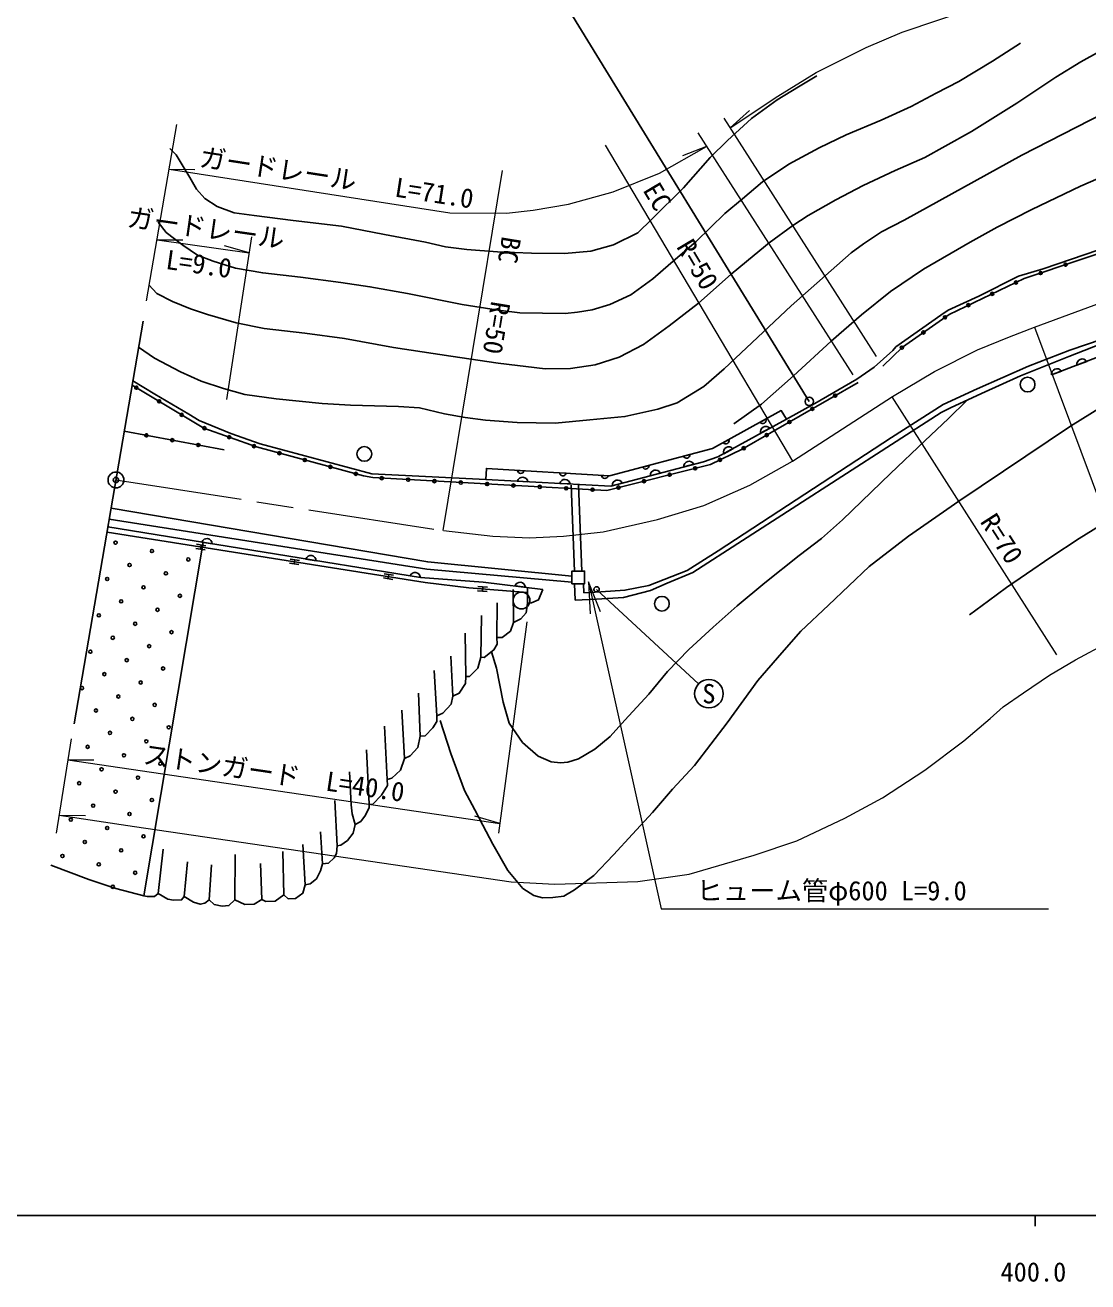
# Model space of a CAD drawing. Units: millimetres, scale not verified. Extents: x 40000 to 680000, y 20000 to 380000.
# Drawn here: x 372282 to 473008, y 198715 to 317746 of the extents above; entities that cross this region are included whole.
import ezdxf
from ezdxf.enums import TextEntityAlignment as Align

# ---------------------------------------------------------------- set-up
doc = ezdxf.new("R2010")
doc.units = ezdxf.units.MM
doc.header["$LTSCALE"] = 1000
doc.header["$PDMODE"] = 32
doc.header["$PDSIZE"] = 500
doc.linetypes.add('CHAIN', pattern=[18.5, 12, -1.5, 3.5, -1.5])
for name, color, linetype, lineweight in [('M-BGD', 7, 'Continuous', 25), ('M-BGD-EXST', 7, 'Continuous', 25), ('M-BMK', 2, 'CHAIN', 13), ('M-BMK-OTRS', 5, 'Continuous', 25), ('M-BMK-SRVR', 3, 'Continuous', 25), ('M-STR-HTXT', 7, 'Continuous', 13), ('M-STR-STRC', 7, 'Continuous', 25), ('M-TTL-BAND', 7, 'Continuous', 25)]:
    doc.layers.add(name, color=color, linetype=linetype, lineweight=lineweight)
doc.layers.add('M-OTRS', color=6, linetype='Continuous')
doc.styles.add('ＭＳ ゴシック', font='')
doc.styles.get('ＭＳ ゴシック').set_extended_font_data('MS Gothic')

# ---------------------------------------------------------------- blocks, each defined once
blk = doc.blocks.new('open_arrow')
at = {"color": 0, "linetype": 'Continuous', "lineweight": -2}
blk.add_lwpolyline([(7.5, 1.25), (0, 0), (7.5, -1.25)], dxfattribs=at)

msp = doc.modelspace()

# ---------------------------------------------------------------- linework, layer by layer
at = {"layer": 'M-BGD'}
for p, q in [((471970, 285534), (472895, 285889)), ((469571, 284613), (470496, 284968)), ((442491, 280428), (441943, 280126)), ((391153, 277533), (381679, 279278)), ((441992, 279085), (442859, 279564)), ((438987, 278498), (438439, 278196)), ((438490, 277152), (439357, 277631)), ((435283, 277069), (434678, 276908)), ((434705, 275904), (435663, 276156)), ((419561, 275539), (418937, 275577)), ((423554, 275296), (422929, 275334)), ((427547, 275053), (426922, 275091)), ((431416, 276044), (430812, 275883)), ((431521, 275066), (432479, 275318)), ((418952, 274543), (419941, 274492)), ((422946, 274336), (423936, 274285)), ((424354, 266038), (424042, 274177)), ((425054, 266038), (424742, 274203)), ((427926, 274121), (428884, 274373)), ((388459, 268188), (389348, 268048)), ((388519, 268573), (389408, 268433)), ((388903, 268118), (388964, 268503)), ((389024, 268785), (390002, 268626)), ((397349, 266789), (398238, 266649)), ((397410, 267174), (398299, 267034)), ((397794, 266719), (397854, 267104)), ((398895, 267180), (399873, 267021)), ((406300, 265775), (407190, 265635)), ((406684, 265320), (406745, 265705)), ((408765, 265575), (409743, 265416)), ((406240, 265390), (407129, 265250)), ((415201, 264566), (416098, 264498)), ((415620, 264143), (415649, 264532)), ((418571, 261155), (418541, 264280)), ((418715, 264628), (419698, 264507)), ((419883, 263005), (419892, 264483)), ((415171, 264178), (416068, 264109)), ((417006, 259751), (417035, 263018)), ((415468, 257873), (415522, 261817)), ((414063, 256064), (413975, 260172)), ((412809, 254176), (412640, 257975)), ((411289, 252316), (411053, 256605)), ((409725, 250394), (409561, 254465)), ((408243, 248271), (407974, 252860)), ((406601, 246299), (406334, 251354)), ((404885, 243972), (404645, 249119)), ((401844, 240008), (401650, 244308)), ((400465, 238303), (400273, 241326)), ((384887, 235506), (385371, 239686)), ((396810, 235358), (396706, 239477)), ((398836, 236317), (398594, 240144)), ((387342, 235211), (387688, 238494)), ((389732, 234901), (389958, 238199)), ((392169, 234896), (392185, 239208)), ((394711, 234938), (394607, 238350))]:
    msp.add_line(p, q, dxfattribs=at)
for points in [[(439452, 279974), (442085, 281832), (445116, 284530), (448679, 287825), (451539, 290309), (454305, 292520), (457425, 294621), (461861, 297198), (464406, 298613), (467702, 300272), (472303, 302485), (476150, 304179), (479856, 305810), (484450, 307849), (487844, 309533), (493418, 312163), (500726, 315468), (505202, 317258), (509119, 318712), (512395, 319608), (516447, 320525), (520543, 321018), (525388, 321535), (526955, 321692)], [(383993, 293137), (384754, 292329), (386243, 291568), (387966, 290877), (389571, 290349), (392273, 289550), (394945, 289023), (398801, 288566), (402568, 288052), (407198, 287226), (412634, 286386), (417111, 285737), (421571, 285202), (423981, 285226), (426319, 285557), (428587, 286312), (430902, 287492), (433334, 289263), (436107, 291420), (439201, 294158), (441374, 295952), (442815, 297133), (445038, 298754), (446490, 299706), (449132, 301205), (451702, 302561), (454749, 303988), (457558, 305201), (459491, 306279), (461990, 307683), (466259, 310344), (469963, 312804), (472352, 314260), (475865, 316219)], [(466609, 316034), (463964, 314336), (460785, 312420), (458626, 311305), (456272, 310044), (453403, 308757), (450103, 307351), (447555, 306138), (444668, 304586), (442155, 302899), (440287, 301299), (438588, 299892), (435871, 297249), (433493, 295211), (431770, 293708), (429675, 292196), (427709, 291274), (426011, 290789), (424628, 290546), (423463, 290425), (419168, 290498), (417124, 290740), (413702, 291298), (408510, 292316), (404956, 292965), (402203, 293379), (398379, 293865), (394798, 294279), (392210, 294718), (390115, 295376), (388605, 295960), (387241, 296909), (385658, 298102), (384878, 299076)], [(385984, 306062), (386610, 305473), (387162, 304504), (387898, 303314), (388537, 302198), (389322, 301315), (390488, 300579), (392096, 299978), (394002, 299712), (397696, 299245), (402254, 298693), (406341, 297920), (410224, 297183), (412114, 296753), (414152, 296508), (417041, 296274), (420269, 296151), (423392, 296101), (425908, 296322), (428043, 296935), (430355, 298080), (431693, 299368), (434691, 302328), (437195, 305223), (438840, 306818), (441129, 308912), (443559, 310678), (445583, 311911), (447308, 312933)], [(444439, 280437), (447128, 281921), (451117, 284210), (452742, 285336), (454534, 286942), (454818, 287262), (459084, 290289), (459771, 290754), (462671, 292064), (466425, 293969), (468771, 294670), (477935, 297798), (480763, 297814), (496451, 303504), (508577, 308137), (518244, 311709), (518989, 311932)], [(564548, 303747), (563512, 304119), (560913, 304918), (553400, 307421), (548467, 308925), (543458, 310619), (541563, 311217), (540249, 311674), (537963, 312131), (535392, 312531), (532173, 312778), (527221, 312832), (523103, 312334), (519986, 311665), (518246, 311054), (511204, 308376), (480696, 297449), (477817, 297389), (466963, 293734), (459865, 290351), (455430, 287245), (453586, 285460)], [(383043, 287253), (384542, 286202), (387008, 284896), (388974, 284033), (391088, 283317), (393104, 282769), (396070, 282337), (400451, 281905), (403133, 281746), (407662, 281621), (409662, 281484), (412026, 280939), (413987, 280585), (415907, 280324), (418908, 280097), (422505, 280039), (425789, 280358), (429131, 280676), (432252, 281371), (434093, 281961), (436594, 283506), (438549, 285187), (444900, 291167), (450582, 296165), (451736, 297038), (453442, 298160), (455595, 299281), (466756, 305421), (475822, 310070)], [(424354, 264838), (424424, 263293), (426444, 263366), (428994, 263525), (431558, 264187), (433148, 264904), (435562, 265893), (459091, 281063), (459972, 281504), (462933, 282842), (466609, 284544), (471199, 286368), (475005, 287858), (475965, 288132)], [(475859, 288507), (471283, 286967), (467394, 285457), (462505, 283307), (459302, 281829), (454394, 278697), (437961, 267970), (435045, 266080), (433567, 265512), (431407, 264678), (429136, 264215), (426835, 264071), (425244, 263979), (425205, 264838)], [(461776, 261892), (463577, 263228), (465297, 264470), (467180, 265779), (469497, 267363), (472171, 269108), (475746, 271318), (479239, 273500), (485335, 277194), (491394, 280904), (496197, 283577), (500082, 285611), (502849, 286898), (505342, 288158), (506637, 288668), (507139, 288890)], [(469571, 284613), (476804, 287390), (479331, 287390)], [(451232, 283899), (440228, 277577), (437250, 276138), (427426, 273673), (418211, 274159), (405243, 274889), (404340, 275060), (394209, 277790), (389229, 279583), (382425, 283642)], [(382497, 284060), (384567, 282805), (387801, 280886), (388772, 280295), (391791, 279077), (394556, 278077), (405146, 275256), (415947, 274698)], [(411627, 251874), (412629, 248773), (413940, 245242), (414907, 243438), (415659, 241978), (416604, 240175), (418022, 237662), (419462, 235987), (420493, 235300), (421309, 235085), (422297, 235107), (423329, 235257), (424338, 235858), (426186, 237190), (428034, 239165), (429846, 241124), (431737, 243185), (433649, 245375), (435711, 247630), (438807, 251676), (441729, 255670), (444007, 258290), (445811, 260352), (448432, 262799), (452269, 266464), (456007, 269341), (460776, 272648), (471369, 279750), (475273, 282207)], [(416474, 258385), (416968, 256845), (417601, 253611), (418150, 251617), (419433, 249806), (420899, 248503), (422141, 247974), (423036, 247873), (423708, 247934), (424746, 248239), (426294, 249175), (427719, 250355), (429124, 251902), (431383, 254364), (433155, 256521), (435178, 258603), (437478, 260719), (439759, 262754), (442385, 264931), (445631, 267525), (447748, 269112), (449764, 270883), (454288, 275285), (457546, 278358), (459791, 280504), (461533, 282209)], [(415947, 274698), (416001, 275756), (427655, 275046), (437425, 277637), (443949, 281232), (444439, 280437)], [(444439, 280437), (437935, 276846), (436571, 276394), (427792, 274086), (415947, 274698)], [(380433, 271991), (410443, 266911), (424104, 265559)], [(421358, 264301), (415710, 265000), (409749, 265415), (380132, 270231)], [(380257, 270963), (410357, 266216), (424104, 264973)], [(380043, 269710), (410211, 264962), (414341, 264436), (419889, 264014)], [(374732, 238175), (378312, 236823), (380884, 235966), (383546, 235270), (389144, 268766)], [(383546, 235270), (383856, 235220), (384550, 235224), (384887, 235506), (385807, 234947), (386357, 234855), (387116, 234892), (387342, 235211), (388232, 234663), (388879, 234477), (389322, 234575), (389732, 234901), (390207, 234444), (390971, 234309), (391591, 234356), (392169, 234896), (393113, 234468), (394003, 234496), (394711, 234938), (395097, 234728), (395973, 234784), (396810, 235358), (397224, 234981), (397923, 235027), (398589, 235516), (398836, 236317), (399314, 236412), (399887, 236887), (400278, 237660), (400465, 238303), (401021, 238372), (401578, 238877), (401802, 239274), (401844, 240008), (402219, 240067), (402832, 240525), (403374, 241217), (403565, 242036), (404105, 242331), (404542, 242923), (404885, 243653), (404885, 243972), (405197, 243925), (406073, 244801), (406620, 245743), (406601, 246299), (407046, 246434), (407875, 247178), (408243, 248271), (408780, 248544), (409498, 249320), (409725, 250394), (410205, 250441), (410922, 251176), (411289, 251789), (411289, 252316), (411875, 252565), (412648, 253422), (412809, 254176), (413431, 254459), (414025, 255401), (414063, 256064), (414384, 256045), (415185, 256856), (415468, 257873), (415779, 257864), (416714, 258564), (417035, 259101), (417006, 259751), (417506, 259742), (418298, 260354), (418571, 261155), (419271, 261517), (419761, 262073), (419883, 263005), (420289, 263034), (420948, 263326), (421358, 264301)], [(403565, 242036), (403287, 243040), (403171, 243891), (403016, 247008)]]:
    msp.add_lwpolyline(points, dxfattribs=at)
msp.add_lwpolyline([(424104, 264838), (425304, 264838), (425304, 266038), (424104, 266038)], close=True, dxfattribs=at)
for centre, radius in [((470902, 295060), 150), ((468532, 294262), 150), ((466201, 293371), 150), ((463944, 292295), 150), ((461687, 291220), 150), ((459471, 290075), 150), ((457423, 288641), 150), ((455382, 287198), 150), ((382829, 283402), 150), ((467291, 283705), 700), ((384976, 282121), 150), ((449064, 282654), 150), ((387123, 280840), 150), ((446896, 281408), 150), ((444729, 280163), 150), ((383777, 278892), 150), ((386235, 278439), 150), ((389274, 279567), 150), ((391626, 278720), 150), ((442561, 278917), 150), ((388694, 277986), 150), ((393978, 277873), 150), ((396386, 277203), 150), ((404431, 277136), 700), ((440393, 277672), 150), ((398800, 276553), 150), ((438149, 276572), 150), ((401213, 275903), 150), ((403627, 275252), 150), ((406084, 274841), 150), ((433368, 275164), 150), ((435793, 275772), 150), ((408580, 274701), 150), ((411077, 274560), 150), ((413573, 274420), 150), ((416069, 274279), 150), ((418565, 274140), 150), ((421061, 274009), 150), ((423558, 273877), 150), ((426054, 273745), 150), ((428519, 273947), 150), ((430943, 274556), 150), ((380856, 268732), 150), ((384301, 267936), 150), ((382181, 266612), 150), ((387746, 267141), 150), ((385626, 265816), 150), ((380061, 265287), 150), ((383506, 264492), 150), ((381386, 263167), 150), ((386951, 263696), 150), ((419330, 263246), 800), ((432633, 262941), 700), ((379265, 261842), 150), ((384830, 262371), 150), ((382710, 261047), 150), ((380590, 259722), 150), ((386155, 260251), 150), ((378470, 258397), 150), ((384035, 258927), 150), ((381915, 257602), 150), ((379795, 256277), 150), ((385360, 256806), 150), ((377675, 254952), 150), ((383240, 255482), 150), ((381120, 254157), 150), ((379000, 252832), 150), ((384565, 253361), 150), ((382445, 252037), 150), ((385889, 251241), 150), ((380324, 250712), 150), ((383769, 249917), 150), ((378204, 249387), 150), ((378204, 249387), 150), ((381649, 248592), 150), ((385094, 247796), 150), ((379529, 247267), 150), ((382974, 246472), 150), ((377409, 245942), 150), ((380854, 245147), 150), ((384299, 244352), 150), ((378734, 243822), 150), ((382179, 243027), 150), ((376614, 242497), 150), ((380059, 241702), 150), ((377938, 240377), 150), ((383503, 240907), 150), ((381383, 239582), 150), ((375818, 239052), 150), ((379263, 238257), 150), ((382708, 237462), 150), ((380588, 236137), 150)]:
    msp.add_circle(centre, radius, dxfattribs=at)
for centre, radius, start, end in [((472468, 285620), 505, 32.17041, 189.82861), ((470069, 284699), 505, 32.17041, 189.82861), ((442190, 280325), 318, 218.74905, 18.96678), ((442473, 279239), 505, 40.07412, 197.73231), ((438687, 278394), 318, 218.74905, 18.96678), ((438971, 277306), 505, 40.07412, 197.73231), ((434966, 277041), 318, 204.74002, 4.95775), ((435209, 275935), 505, 25.9012, 183.55939), ((419252, 275612), 318, 186.40897, 346.6267), ((423245, 275370), 318, 186.40897, 346.6267), ((427238, 275127), 318, 186.40897, 346.6267), ((431100, 276016), 318, 204.74002, 4.95775), ((432025, 275098), 505, 25.9012, 183.55939), ((419441, 274419), 505, 8.21323, 165.87143), ((423436, 274213), 505, 8.21323, 165.87143), ((428430, 274153), 505, 25.9012, 183.55939), ((389498, 268609), 505, 1.93458, 159.59277), ((399368, 267004), 505, 1.93458, 159.59277), ((409238, 265399), 505, 1.93458, 159.59277), ((419195, 264470), 505, 4.11425, 161.77244)]:
    msp.add_arc(centre, radius, start, end, dxfattribs=at)
at = {"layer": 'M-BGD-EXST'}
msp.add_line((426448, 264307), (436099, 255342), dxfattribs=at)
for centre, radius in [((426448, 264307), 250), ((437088, 254423), 1350)]:
    msp.add_circle(centre, radius, dxfattribs=at)
at = {"layer": 'M-BMK'}
msp.add_lwpolyline([(380891, 274670), (411926, 269872), (416601, 269345), (420090, 269188), (423320, 269345), (427072, 269761), (432229, 270907), (436606, 272260), (440981, 274187), (445012, 276449), (454502, 282575), (458485, 284943), (462560, 286980), (465565, 288221), (467937, 289133), (476310, 292222)], dxfattribs=at)
at = {"layer": 'M-BMK-OTRS'}
msp.add_line((383463, 289709), (376939, 251559), dxfattribs=at)
at = {"layer": 'M-BMK-SRVR'}
msp.add_circle((380891, 274670), 750, dxfattribs=at)
msp.add_circle((380891, 274670), 750, dxfattribs=at)
at = {"layer": 'M-OTRS'}
msp.add_point((380891, 274670), dxfattribs=at)
at = {"layer": 'M-STR-HTXT'}
for p, q in [((439115, 308032), (440949, 309665)), ((383791, 291625), (386647, 308331)), ((452984, 286371), (438527, 308950)), ((436037, 307545), (450746, 284634)), ((427255, 306368), (445012, 276449)), ((436859, 306265), (434577, 305360)), ((385924, 304099), (388379, 304064)), ((417486, 303964), (411858, 269882)), ((391409, 282295), (393755, 297694)), ((384782, 297420), (393523, 296168)), ((384782, 297420), (387237, 297413)), ((393523, 296168), (391165, 296851)), ((467937, 289133), (478208, 261674)), ((470078, 258102), (454448, 282540)), ((419822, 261218), (417153, 241205)), ((376659, 250136), (375238, 241201)), ((376346, 248166), (417275, 242119)), ((376346, 248166), (378801, 248149)), ((375538, 242931), (377993, 242898)), ((417275, 242119), (414920, 242812))]:
    msp.add_line(p, q, dxfattribs=at)
for points in [[(439115, 308032), (443613, 311029), (447266, 313263), (451980, 315633), (455419, 317065), (462467, 319442), (506188, 334221), (509887, 335179), (513786, 335906), (518209, 336400), (523311, 336809), (530410, 336896), (536860, 336334), (543527, 335238), (549831, 333626), (556194, 331399), (561097, 329284), (565173, 327261), (569643, 324554), (572543, 322584)], [(385924, 304099), (412531, 299976), (417892, 299948), (420431, 300230), (423789, 300794), (428003, 301954), (432404, 303731), (436859, 306265)], [(425668, 265009), (432560, 234041), (469271, 234041)], [(375514, 242934), (382658, 241832), (418335, 236610), (422493, 236373), (430352, 236644), (435204, 237322), (441380, 239120), (445434, 240481), (449965, 242626), (453541, 244566), (457561, 247188), (461240, 249946), (463745, 252075), (464976, 253168), (466908, 254518), (469368, 256176), (471839, 257634), (474894, 259281)]]:
    msp.add_lwpolyline(points, dxfattribs=at)
at = {"layer": 'M-STR-STRC'}
msp.add_line((446601, 282110), (421546, 322875), dxfattribs=at)
msp.add_circle((446601, 282110), 400, dxfattribs=at)
at = {"layer": 'M-TTL-BAND'}
for p, q in [((40000, 205000), (579000, 205000)), ((468000, 205000), (468000, 204000))]:
    msp.add_line(p, q, dxfattribs=at)

# ---------------------------------------------------------------- block references
at = {"layer": 'M-STR-HTXT', "xscale": 400, "yscale": 400, "rotation": 282.5}
msp.add_blockref('open_arrow', (425668, 265009), dxfattribs=at)

# ---------------------------------------------------------------- texts
at = {"layer": 'M-BGD-EXST', "style": 'ＭＳ ゴシック'}
msp.add_text('S', height=1833, dxfattribs=at).set_placement((437088, 254423), align=Align.MIDDLE_CENTER)
at = {"layer": 'M-STR-HTXT', "style": 'ＭＳ ゴシック'}
for s, rotation, p in [('ガードレール   L=71.0', 351.193, (401584, 301838)), ('EC   R=50', 300.69, (433170, 297016)), ('ガードレール', 351.854, (389221, 297087)), ('BC   R=50', 260.624, (416028, 292385)), ('L=9.0', 351.854, (388549, 293680)), ('R=70', 302.603, (463618, 268325)), ('ストンガード  L=40.0', 351.595, (395653, 245452))]:
    msp.add_text(s, height=1833, rotation=rotation, dxfattribs=at).set_placement(p, align=Align.BOTTOM_CENTER)
msp.add_text('ヒューム管φ600 L=9.0', height=1833, dxfattribs=at).set_placement((461523, 234302), align=Align.BOTTOM_RIGHT)
at = {"layer": 'M-TTL-BAND', "style": 'ＭＳ ゴシック'}
msp.add_text('400.0', height=1833, dxfattribs=at).set_placement((467844, 198195), align=Align.BOTTOM_CENTER)

doc.saveas('drawing.dxf')
